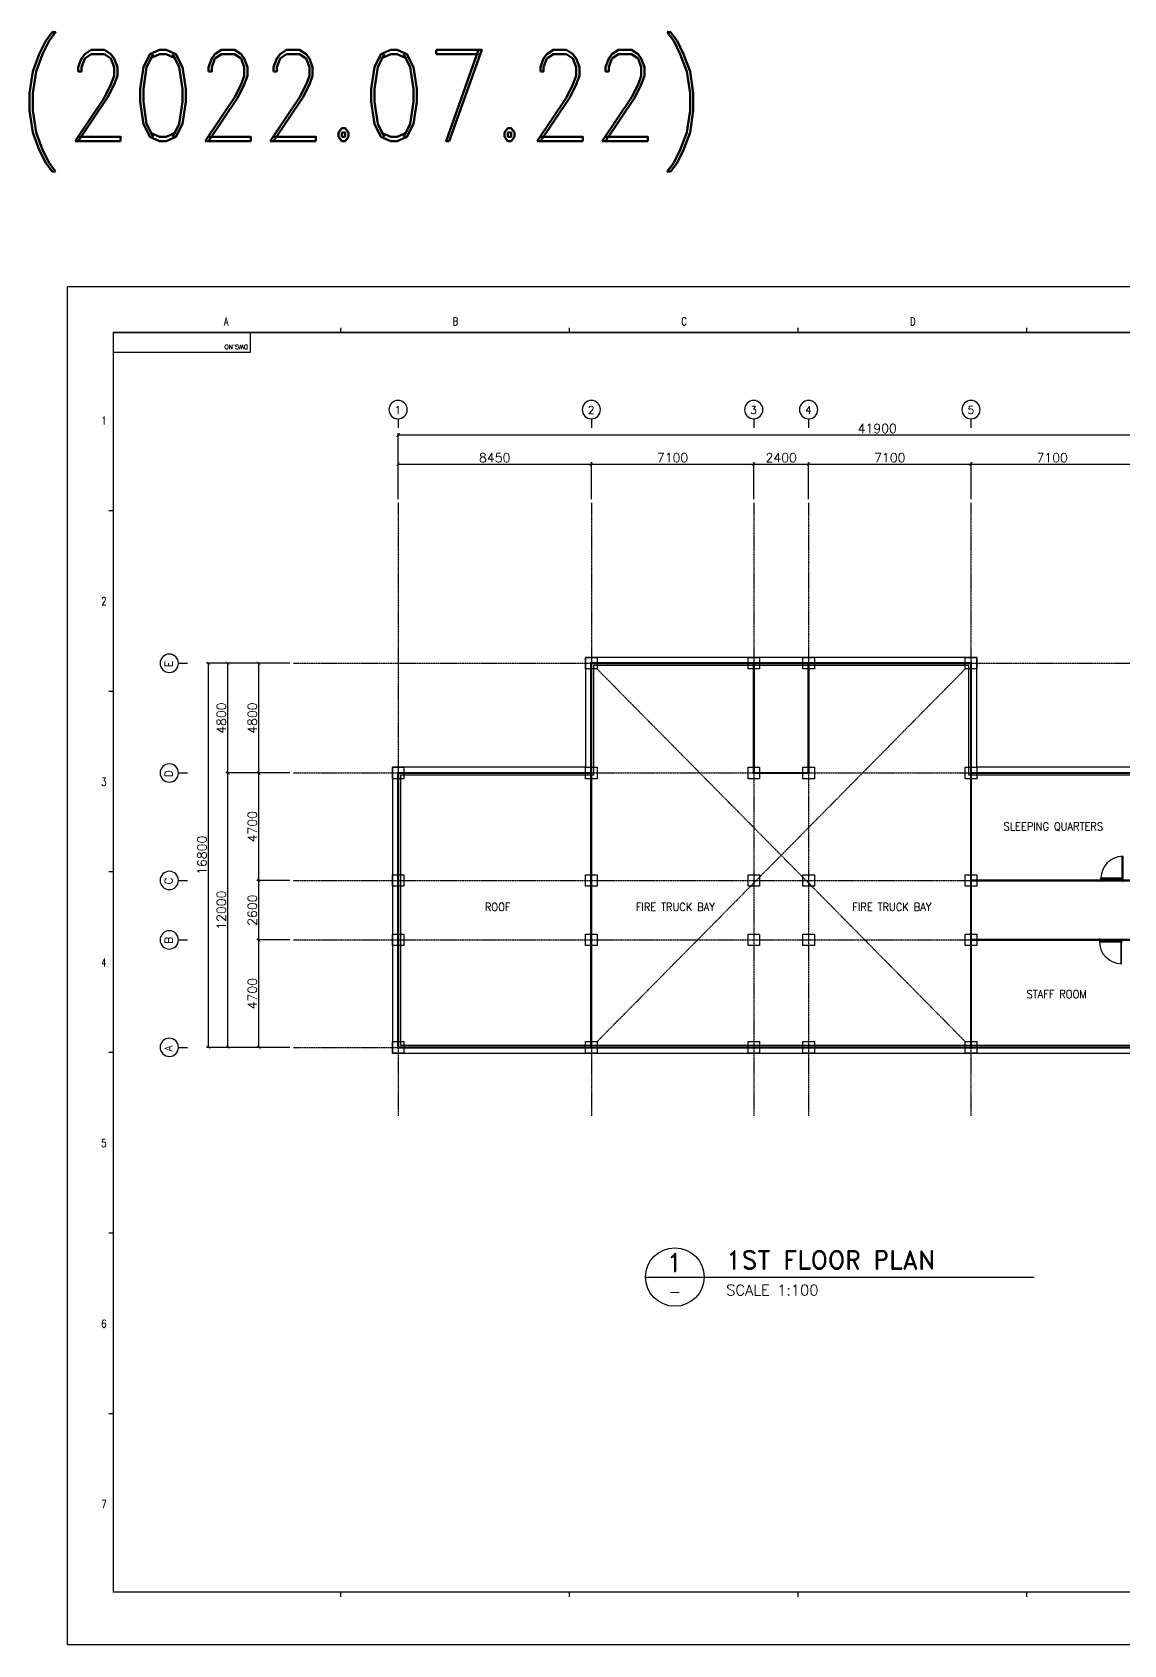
# Model space of a CAD drawing. Header units: millimetres. Extents: x -232466 to 860779, y -177975 to 311634.
# Drawn here: x 84658 to 132384, y 237245 to 307772 of the extents above; entities that cross this region are included whole.
import ezdxf
from ezdxf.enums import TextEntityAlignment as Align

# ---------------------------------------------------------------- set-up
doc = ezdxf.new("R2010")
doc.units = ezdxf.units.MM
doc.linetypes.add('AXES', pattern=[50.8, 31.75, -6.35, 6.35, -6.35])
doc.linetypes.add('CENTER', pattern=[2, 1.25, -0.25, 0.25, -0.25])
doc.layers.add('0 외형선', color=3, linetype='Continuous', lineweight=25)
for name, color, linetype in [('Center Line', 1, 'CENTER'), ('COL', 2, 'Continuous'), ('dim', 7, 'Continuous'), ('DOOR', 4, 'Continuous'), ('G', 3, 'Continuous'), ('SYM', 7, 'Continuous'), ('TEXT1', 7, 'Continuous'), ('TITLEBOX', 7, 'Continuous'), ('TXT', 2, 'Continuous')]:
    doc.layers.add(name, color=color, linetype=linetype)
doc.styles.add('RD6', font='ROMAND.shx', dxfattribs={"width": 0.83, "height": 6})
doc.styles.add('ROMAND', font='romand')
doc.styles.add('RomanS', font='romans.shx')
doc.styles.add('TBOX', font='romans.shx')
doc.dimstyles.new('HYUNDAI', dxfattribs={"dimscale": 120, "dimtxt": 3, "dimasz": 3, "dimexe": 1, "dimexo": 2, "dimgap": 1, "dimtad": 1, "dimdec": 0, "dimdsep": 46, "dimtxsty": 'RomanS', "dimcen": 0, "dimclrd": 256, "dimclre": 256, "dimclrt": 3, "dimadec": 0, "dimazin": 0, "dimtfac": 1, "dimtdec": 0, "dimtix": 1, "dimtmove": 2, "dimatfit": 3, "dimfxl": 1, "dimtvp": 1, "dimtolj": 1, "dimarcsym": 0})

# ---------------------------------------------------------------- blocks, each defined once
blk = doc.blocks.new('_ArchTick')
at = {"color": 0, "linetype": 'ByBlock', "const_width": 0.15}
blk.add_lwpolyline([(-0.5, -0.5), (0.5, 0.5)], dxfattribs=at)
blk = doc.blocks.new('*D35')
at = {"layer": 'Defpoints', "color": 0}
for p in [(92361, 280174), (96086, 280174), (96086, 263374)]:
    blk.add_point(p, dxfattribs=at)
at = {"layer": 'dim', "lineweight": -2}
for p, q in [((95926, 280174), (92281, 280174)), ((92361, 263374), (92361, 280174)), ((95926, 263374), (92281, 263374))]:
    blk.add_line(p, q, dxfattribs=at)
at = {"layer": 'dim', "lineweight": -2, "xscale": 160, "yscale": 160, "zscale": 160}
for p, rotation in [((92361, 280174), 90), ((92361, 263374), 270)]:
    blk.add_blockref('_ArchTick', p, dxfattribs=dict(at, rotation=rotation))
at = {"layer": 'dim', "color": 0, "insert": (92081, 271774), "char_height": 400, "attachment_point": 5, "rotation": 90, "style": 'RomanS', "bg_fill": 3, "box_fill_scale": 1.1, "bg_fill_color": 257, "bg_fill_transparency": 0}
blk.add_mtext('\\A1;16800', dxfattribs=at)
blk = doc.blocks.new('*D36')
at = {"layer": 'Defpoints', "color": 0}
for p in [(93206, 280174), (96086, 280174), (96086, 275374)]:
    blk.add_point(p, dxfattribs=at)
at = {"layer": 'dim', "lineweight": -2}
for p, q in [((95926, 280174), (93126, 280174)), ((93206, 275374), (93206, 280174)), ((95926, 275374), (93126, 275374))]:
    blk.add_line(p, q, dxfattribs=at)
at = {"layer": 'dim', "lineweight": -2, "xscale": 160, "yscale": 160, "zscale": 160}
for p, rotation in [((93206, 280174), 90), ((93206, 275374), 270)]:
    blk.add_blockref('_ArchTick', p, dxfattribs=dict(at, rotation=rotation))
at = {"layer": 'dim', "color": 0, "insert": (92926, 277774), "char_height": 400, "attachment_point": 5, "rotation": 90, "style": 'RomanS', "bg_fill": 3, "box_fill_scale": 1.1, "bg_fill_color": 257, "bg_fill_transparency": 0}
blk.add_mtext('\\A1;4800', dxfattribs=at)
blk = doc.blocks.new('*D37')
at = {"layer": 'Defpoints', "color": 0}
for p in [(109105, 288882), (100655, 287184), (109105, 287184)]:
    blk.add_point(p, dxfattribs=at)
at = {"layer": 'dim', "lineweight": -2}
for p, q in [((100655, 287344), (100655, 288962)), ((100655, 288882), (109105, 288882)), ((109105, 287344), (109105, 288962))]:
    blk.add_line(p, q, dxfattribs=at)
at = {"layer": 'dim', "lineweight": -2, "xscale": 160, "yscale": 160, "zscale": 160, "rotation": 180}
blk.add_blockref('_ArchTick', (100655, 288882), dxfattribs=at)
at = {"layer": 'dim', "lineweight": -2, "xscale": 160, "yscale": 160, "zscale": 160}
blk.add_blockref('_ArchTick', (109105, 288882), dxfattribs=at)
at = {"layer": 'dim', "color": 0, "insert": (104880, 289162), "char_height": 400, "attachment_point": 5, "style": 'RomanS', "bg_fill": 3, "box_fill_scale": 1.1, "bg_fill_color": 257, "bg_fill_transparency": 0}
blk.add_mtext('\\A1;8450', dxfattribs=at)
blk = doc.blocks.new('주열')
at = {"layer": 'SYM'}
blk.add_line((0, 600), (0, 0), dxfattribs=at)
blk.add_circle((0, 1200), 600, dxfattribs=at)
blk = doc.blocks.new('*D38')
at = {"layer": 'Defpoints', "color": 0}
for p in [(142555, 290162), (100655, 287184), (142555, 287184)]:
    blk.add_point(p, dxfattribs=at)
at = {"layer": 'dim', "lineweight": -2}
for p, q in [((100655, 287344), (100655, 290242)), ((100655, 290162), (142555, 290162)), ((142555, 287344), (142555, 290242))]:
    blk.add_line(p, q, dxfattribs=at)
at = {"layer": 'dim', "lineweight": -2, "xscale": 160, "yscale": 160, "zscale": 160, "rotation": 180}
blk.add_blockref('_ArchTick', (100655, 290162), dxfattribs=at)
at = {"layer": 'dim', "lineweight": -2, "xscale": 160, "yscale": 160, "zscale": 160}
blk.add_blockref('_ArchTick', (142555, 290162), dxfattribs=at)
at = {"layer": 'dim', "color": 0, "insert": (121605, 290442), "char_height": 400, "attachment_point": 5, "style": 'RomanS', "bg_fill": 3, "box_fill_scale": 1.1, "bg_fill_color": 257, "bg_fill_transparency": 0}
blk.add_mtext('\\A1;41900', dxfattribs=at)
blk = doc.blocks.new('*D39')
at = {"layer": 'Defpoints', "color": 0}
for p in [(116205, 288882), (109105, 287184), (116205, 287184)]:
    blk.add_point(p, dxfattribs=at)
at = {"layer": 'dim', "lineweight": -2}
for p, q in [((109105, 287344), (109105, 288962)), ((109105, 288882), (116205, 288882)), ((116205, 287344), (116205, 288962))]:
    blk.add_line(p, q, dxfattribs=at)
at = {"layer": 'dim', "lineweight": -2, "xscale": 160, "yscale": 160, "zscale": 160, "rotation": 180}
blk.add_blockref('_ArchTick', (109105, 288882), dxfattribs=at)
at = {"layer": 'dim', "lineweight": -2, "xscale": 160, "yscale": 160, "zscale": 160}
blk.add_blockref('_ArchTick', (116205, 288882), dxfattribs=at)
at = {"layer": 'dim', "color": 0, "insert": (112655, 289162), "char_height": 400, "attachment_point": 5, "style": 'RomanS', "bg_fill": 3, "box_fill_scale": 1.1, "bg_fill_color": 257, "bg_fill_transparency": 0}
blk.add_mtext('\\A1;7100', dxfattribs=at)
blk = doc.blocks.new('*D40')
at = {"layer": 'Defpoints', "color": 0}
for p in [(118605, 288882), (116205, 287184), (118605, 287184)]:
    blk.add_point(p, dxfattribs=at)
at = {"layer": 'dim', "lineweight": -2}
for p, q in [((116205, 287344), (116205, 288962)), ((116205, 288882), (118605, 288882)), ((118605, 287344), (118605, 288962))]:
    blk.add_line(p, q, dxfattribs=at)
at = {"layer": 'dim', "lineweight": -2, "xscale": 160, "yscale": 160, "zscale": 160, "rotation": 180}
blk.add_blockref('_ArchTick', (116205, 288882), dxfattribs=at)
at = {"layer": 'dim', "lineweight": -2, "xscale": 160, "yscale": 160, "zscale": 160}
blk.add_blockref('_ArchTick', (118605, 288882), dxfattribs=at)
at = {"layer": 'dim', "color": 0, "insert": (117405, 289162), "char_height": 400, "attachment_point": 5, "style": 'RomanS', "bg_fill": 3, "box_fill_scale": 1.1, "bg_fill_color": 257, "bg_fill_transparency": 0}
blk.add_mtext('\\A1;2400', dxfattribs=at)
blk = doc.blocks.new('*D41')
at = {"layer": 'Defpoints', "color": 0}
for p in [(125705, 288882), (118605, 287184), (125705, 287184)]:
    blk.add_point(p, dxfattribs=at)
at = {"layer": 'dim', "lineweight": -2}
for p, q in [((118605, 287344), (118605, 288962)), ((118605, 288882), (125705, 288882)), ((125705, 287344), (125705, 288962))]:
    blk.add_line(p, q, dxfattribs=at)
at = {"layer": 'dim', "lineweight": -2, "xscale": 160, "yscale": 160, "zscale": 160, "rotation": 180}
blk.add_blockref('_ArchTick', (118605, 288882), dxfattribs=at)
at = {"layer": 'dim', "lineweight": -2, "xscale": 160, "yscale": 160, "zscale": 160}
blk.add_blockref('_ArchTick', (125705, 288882), dxfattribs=at)
at = {"layer": 'dim', "color": 0, "insert": (122155, 289162), "char_height": 400, "attachment_point": 5, "style": 'RomanS', "bg_fill": 3, "box_fill_scale": 1.1, "bg_fill_color": 257, "bg_fill_transparency": 0}
blk.add_mtext('\\A1;7100', dxfattribs=at)
blk = doc.blocks.new('*D42')
at = {"layer": 'Defpoints', "color": 0}
for p in [(132805, 288882), (125705, 287184), (132805, 287184)]:
    blk.add_point(p, dxfattribs=at)
at = {"layer": 'dim', "lineweight": -2}
for p, q in [((125705, 287344), (125705, 288962)), ((125705, 288882), (132805, 288882)), ((132805, 287344), (132805, 288962))]:
    blk.add_line(p, q, dxfattribs=at)
at = {"layer": 'dim', "lineweight": -2, "xscale": 160, "yscale": 160, "zscale": 160, "rotation": 180}
blk.add_blockref('_ArchTick', (125705, 288882), dxfattribs=at)
at = {"layer": 'dim', "lineweight": -2, "xscale": 160, "yscale": 160, "zscale": 160}
blk.add_blockref('_ArchTick', (132805, 288882), dxfattribs=at)
at = {"layer": 'dim', "color": 0, "insert": (129255, 289162), "char_height": 400, "attachment_point": 5, "style": 'RomanS', "bg_fill": 3, "box_fill_scale": 1.1, "bg_fill_color": 257, "bg_fill_transparency": 0}
blk.add_mtext('\\A1;7100', dxfattribs=at)
blk = doc.blocks.new('*D45')
at = {"layer": 'Defpoints', "color": 0}
for p in [(93206, 275374), (96086, 275374), (96086, 263374)]:
    blk.add_point(p, dxfattribs=at)
at = {"layer": 'dim', "lineweight": -2}
for p, q in [((95926, 275374), (93126, 275374)), ((93206, 263374), (93206, 275374)), ((95926, 263374), (93126, 263374))]:
    blk.add_line(p, q, dxfattribs=at)
at = {"layer": 'dim', "lineweight": -2, "xscale": 160, "yscale": 160, "zscale": 160}
for p, rotation in [((93206, 275374), 90), ((93206, 263374), 270)]:
    blk.add_blockref('_ArchTick', p, dxfattribs=dict(at, rotation=rotation))
at = {"layer": 'dim', "color": 0, "insert": (92926, 269374), "char_height": 400, "attachment_point": 5, "rotation": 90, "style": 'RomanS', "bg_fill": 3, "box_fill_scale": 1.1, "bg_fill_color": 257, "bg_fill_transparency": 0}
blk.add_mtext('\\A1;12000', dxfattribs=at)
blk = doc.blocks.new('*D46')
at = {"layer": 'Defpoints', "color": 0}
for p in [(94558, 280174), (96086, 280174), (96086, 275374)]:
    blk.add_point(p, dxfattribs=at)
at = {"layer": 'dim', "lineweight": -2}
for p, q in [((95926, 280174), (94478, 280174)), ((94558, 275374), (94558, 280174)), ((95926, 275374), (94478, 275374))]:
    blk.add_line(p, q, dxfattribs=at)
at = {"layer": 'dim', "lineweight": -2, "xscale": 160, "yscale": 160, "zscale": 160}
for p, rotation in [((94558, 280174), 90), ((94558, 275374), 270)]:
    blk.add_blockref('_ArchTick', p, dxfattribs=dict(at, rotation=rotation))
at = {"layer": 'dim', "color": 0, "insert": (94278, 277774), "char_height": 400, "attachment_point": 5, "rotation": 90, "style": 'RomanS', "bg_fill": 3, "box_fill_scale": 1.1, "bg_fill_color": 257, "bg_fill_transparency": 0}
blk.add_mtext('\\A1;4800', dxfattribs=at)
blk = doc.blocks.new('*D47')
at = {"layer": 'Defpoints', "color": 0}
for p in [(94558, 275374), (96086, 275374), (96086, 270674)]:
    blk.add_point(p, dxfattribs=at)
at = {"layer": 'dim', "lineweight": -2}
for p, q in [((95926, 275374), (94478, 275374)), ((94558, 270674), (94558, 275374)), ((95926, 270674), (94478, 270674))]:
    blk.add_line(p, q, dxfattribs=at)
at = {"layer": 'dim', "lineweight": -2, "xscale": 160, "yscale": 160, "zscale": 160}
for p, rotation in [((94558, 275374), 90), ((94558, 270674), 270)]:
    blk.add_blockref('_ArchTick', p, dxfattribs=dict(at, rotation=rotation))
at = {"layer": 'dim', "color": 0, "insert": (94278, 273024), "char_height": 400, "attachment_point": 5, "rotation": 90, "style": 'RomanS', "bg_fill": 3, "box_fill_scale": 1.1, "bg_fill_color": 257, "bg_fill_transparency": 0}
blk.add_mtext('\\A1;4700', dxfattribs=at)
blk = doc.blocks.new('*D48')
at = {"layer": 'Defpoints', "color": 0}
for p in [(94558, 270674), (96086, 270674), (96086, 268074)]:
    blk.add_point(p, dxfattribs=at)
at = {"layer": 'dim', "lineweight": -2}
for p, q in [((95926, 270674), (94478, 270674)), ((94558, 268074), (94558, 270674)), ((95926, 268074), (94478, 268074))]:
    blk.add_line(p, q, dxfattribs=at)
at = {"layer": 'dim', "lineweight": -2, "xscale": 160, "yscale": 160, "zscale": 160}
for p, rotation in [((94558, 270674), 90), ((94558, 268074), 270)]:
    blk.add_blockref('_ArchTick', p, dxfattribs=dict(at, rotation=rotation))
at = {"layer": 'dim', "color": 0, "insert": (94278, 269374), "char_height": 400, "attachment_point": 5, "rotation": 90, "style": 'RomanS', "bg_fill": 3, "box_fill_scale": 1.1, "bg_fill_color": 257, "bg_fill_transparency": 0}
blk.add_mtext('\\A1;2600', dxfattribs=at)
blk = doc.blocks.new('*D49')
at = {"layer": 'Defpoints', "color": 0}
for p in [(94558, 268074), (96086, 268074), (96086, 263374)]:
    blk.add_point(p, dxfattribs=at)
at = {"layer": 'dim', "lineweight": -2}
for p, q in [((95926, 268074), (94478, 268074)), ((94558, 263374), (94558, 268074)), ((95926, 263374), (94478, 263374))]:
    blk.add_line(p, q, dxfattribs=at)
at = {"layer": 'dim', "lineweight": -2, "xscale": 160, "yscale": 160, "zscale": 160}
for p, rotation in [((94558, 268074), 90), ((94558, 263374), 270)]:
    blk.add_blockref('_ArchTick', p, dxfattribs=dict(at, rotation=rotation))
at = {"layer": 'dim', "color": 0, "insert": (94278, 265724), "char_height": 400, "attachment_point": 5, "rotation": 90, "style": 'RomanS', "bg_fill": 3, "box_fill_scale": 1.1, "bg_fill_color": 257, "bg_fill_transparency": 0}
blk.add_mtext('\\A1;4700', dxfattribs=at)
blk = doc.blocks.new('SD1')
at = {"color": 8}
for p, q in [((-55, 200), (-975, 200)), ((-955, 155), (-45, 155))]:
    blk.add_line(p, q, dxfattribs=at)
for points in [[(-25, 1150), (-25, 200), (-55, 200), (-55, 1150)], [(-1000, 180), (-1000, 200), (-975, 200), (-975, 155), (-955, 155), (-955, 95), (-975, 50), (-1000, 50), (-1000, 70)], [(0, 180), (0, 200), (-25, 200), (-25, 155), (-45, 155), (-45, 95), (-25, 50), (0, 50), (0, 70)]]:
    blk.add_lwpolyline(points)
blk.add_arc((-25, 200), 950, 90, 180)

msp = doc.modelspace()

# ---------------------------------------------------------------- linework, layer by layer
msp.add_lwpolyline([(111472.5, 253329.4), (128472.5, 253329.4)])
msp.add_circle((112752.5, 253329.4), 1280)
at = {"layer": '0 외형선', "linetype": 'Continuous'}
for points in [[(100404.6, 263123.9), (142804.6, 263123.9), (142804.6, 275623.9), (125954.6, 275623.9), (125954.6, 280423.9), (108854.6, 280423.9), (108854.6, 275623.9), (100404.6, 275623.9)], [(100754.6, 263473.9), (142454.6, 263473.9), (142454.6, 275273.9), (125604.6, 275273.9), (125604.6, 280073.9), (109204.6, 280073.9), (109204.6, 275273.9), (100754.6, 275273.9)]]:
    msp.add_lwpolyline(points, close=True, dxfattribs=at)
at = {"layer": '0 외형선', "linetype": 'Continuous', "const_width": 100}
for points in [[(109099.5, 280173.9), (125704.6, 280173.9), (125704.6, 263373.9), (109099.5, 263373.9)], [(116204.6, 280173.9), (118604.6, 280173.9), (118604.6, 275373.9), (116204.6, 275373.9)], [(100654.6, 275373.9), (109104.6, 275373.9), (109104.6, 263373.9), (100654.6, 263373.9)], [(125704.6, 275373.9), (132804.6, 275373.9), (132804.6, 270673.9), (125704.6, 270673.9)], [(125704.6, 268073.9), (132802.2, 268073.9), (132802.2, 263373.9), (125704.6, 263373.9)]]:
    msp.add_lwpolyline(points, close=True, dxfattribs=at)
at = {"layer": 'Center Line', "linetype": 'AXES'}
for p, q in [((100654.6, 287183.6), (100654.6, 260373.9)), ((125454.6, 279923.9), (109354.6, 263623.9)), ((109354.6, 279923.9), (125454.6, 263623.9))]:
    msp.add_line(p, q, dxfattribs=at)
at = {"layer": 'COL'}
for points in [[(108854.6, 279923.9), (108854.6, 280423.9), (109354.6, 280423.9), (109354.6, 279923.9)], [(115954.6, 279923.9), (115954.6, 280423.9), (116454.6, 280423.9), (116454.6, 279923.9)], [(118354.6, 279923.9), (118354.6, 280423.9), (118854.6, 280423.9), (118854.6, 279923.9)], [(125454.6, 279923.9), (125454.6, 280423.9), (125954.6, 280423.9), (125954.6, 279923.9)], [(100404.6, 275123.9), (100404.6, 275623.9), (100904.6, 275623.9), (100904.6, 275123.9)], [(108854.6, 275123.9), (108854.6, 275623.9), (109354.6, 275623.9), (109354.6, 275123.9)], [(115954.6, 275123.9), (115954.6, 275623.9), (116454.6, 275623.9), (116454.6, 275123.9)], [(118354.6, 275123.9), (118354.6, 275623.9), (118854.6, 275623.9), (118854.6, 275123.9)], [(125454.6, 275123.9), (125454.6, 275623.9), (125954.6, 275623.9), (125954.6, 275123.9)], [(100404.6, 270423.9), (100404.6, 270923.9), (100904.6, 270923.9), (100904.6, 270423.9)], [(108854.6, 270423.9), (108854.6, 270923.9), (109354.6, 270923.9), (109354.6, 270423.9)], [(115954.6, 270423.9), (115954.6, 270923.9), (116454.6, 270923.9), (116454.6, 270423.9)], [(118354.6, 270423.9), (118354.6, 270923.9), (118854.6, 270923.9), (118854.6, 270423.9)], [(125454.6, 270423.9), (125454.6, 270923.9), (125954.6, 270923.9), (125954.6, 270423.9)], [(100404.6, 267823.9), (100404.6, 268323.9), (100904.6, 268323.9), (100904.6, 267823.9)], [(108854.6, 267823.9), (108854.6, 268323.9), (109354.6, 268323.9), (109354.6, 267823.9)], [(115954.6, 267823.9), (115954.6, 268323.9), (116454.6, 268323.9), (116454.6, 267823.9)], [(118354.6, 267823.9), (118354.6, 268323.9), (118854.6, 268323.9), (118854.6, 267823.9)], [(125454.6, 267823.9), (125454.6, 268323.9), (125954.6, 268323.9), (125954.6, 267823.9)], [(100404.6, 263123.9), (100404.6, 263623.9), (100904.6, 263623.9), (100904.6, 263123.9)], [(108854.6, 263123.9), (108854.6, 263623.9), (109354.6, 263623.9), (109354.6, 263123.9)], [(115954.6, 263123.9), (115954.6, 263623.9), (116454.6, 263623.9), (116454.6, 263123.9)], [(118354.6, 263123.9), (118354.6, 263623.9), (118854.6, 263623.9), (118854.6, 263123.9)], [(125454.6, 263123.9), (125454.6, 263623.9), (125954.6, 263623.9), (125954.6, 263123.9)]]:
    msp.add_lwpolyline(points, close=True, dxfattribs=at)
at = {"layer": 'TITLEBOX', "color": 4, "linetype": 'Continuous'}
for p, q in [((98152.6, 294645.3), (98152.6, 294845.3)), ((98152.6, 294645.3), (98152.6, 294845.3)), ((108152.6, 294645.3), (108152.6, 294845.3)), ((108152.6, 294645.3), (108152.6, 294845.3)), ((118152.6, 294645.3), (118152.6, 294845.3)), ((118152.6, 294645.3), (118152.6, 294845.3)), ((128152.6, 294645.3), (128152.6, 294845.3)), ((128152.6, 294645.3), (128152.6, 294845.3)), ((88202.6, 286845.3), (88002.6, 286845.3)), ((88202.6, 278945.3), (88002.6, 278945.3)), ((88202.6, 271045.3), (88002.6, 271045.3)), ((88202.6, 263145.3), (88002.6, 263145.3)), ((88202.6, 255245.3), (88002.6, 255245.3)), ((88202.6, 247345.3), (88002.6, 247345.3)), ((98152.6, 239345.2), (98152.6, 239545.2)), ((98152.6, 239345.2), (98152.6, 239545.2)), ((108152.6, 239345.2), (108152.6, 239545.2)), ((108152.6, 239345.2), (108152.6, 239545.2)), ((118152.6, 239345.2), (118152.6, 239545.2)), ((118152.6, 239345.2), (118152.6, 239545.2)), ((128152.6, 239345.2), (128152.6, 239545.2)), ((128152.6, 239345.2), (128152.6, 239545.2))]:
    msp.add_line(p, q, dxfattribs=at)
at = {"layer": 'TITLEBOX', "color": 7}
msp.add_lwpolyline([(86202.6, 296645.3), (170302.6, 296645.3), (170302.6, 237245.3), (86202.6, 237245.3)], close=True, dxfattribs=at)
at = {"layer": 'TITLEBOX', "color": 4, "const_width": 70}
msp.add_lwpolyline([(88202.6, 294645.3), (168228.6, 294645.3), (168228.6, 239553.9), (88202.6, 239553.9)], close=True, dxfattribs=at)
at = {"layer": 'TITLEBOX'}
msp.add_lwpolyline([(88202.6, 293779.4), (94202.6, 293779.4), (94202.6, 294645.3)], dxfattribs=at)

# ---------------------------------------------------------------- block references
at = {"layer": 'DOOR'}
msp.add_blockref('SD1', (132362.5, 270578.9), dxfattribs=at)
at = {"layer": 'DOOR', "xscale": -1, "rotation": 180}
msp.add_blockref('SD1', (132316.5, 268168.9), dxfattribs=at)
at = {"layer": 'SYM', "xscale": -0.6666666666666666, "yscale": 0.6666666666666666, "zscale": 0.6666666666666666}
for p, rotation in [((100654.6, 290468.3), 359.9999999999999), ((91448.3, 280173.9), 89.99999999999972), ((91448.3, 275373.9), 89.99999999999972), ((91448.3, 270673.9), 89.99999999999972), ((91448.3, 268073.9), 89.99999999999972), ((91448.3, 263373.9), 89.99999999999972)]:
    msp.add_blockref('주열', p, dxfattribs=dict(at, rotation=rotation))

# ---------------------------------------------------------------- texts
at = {"layer": 'G', "color": 3, "style": 'RomanS', "width": 0.9}
for s, p in [('SLEEPING QUARTERS', (129305.1, 273019.3)), ('ROOF', (105007.6, 269513.6)), ('FIRE TRUCK BAY', (112775.2, 269513.6)), ('FIRE TRUCK BAY', (122243.3, 269513.6)), ('STAFF ROOM', (129449.7, 265699.4))]:
    msp.add_text(s, height=350, dxfattribs=at).set_placement(p, align=Align.MIDDLE)
at = {"layer": 'SYM', "style": 'ROMAND'}
for s, p in [('1', (100499, 291084.1)), ('2', (108949, 291084.1)), ('3', (116049, 291084.1)), ('4', (118449, 291084.1)), ('5', (125549, 291084.1))]:
    msp.add_text(s, height=336.4, dxfattribs=at).set_placement(p)
for s, p in [('E', (90792.4, 279998.1)), ('D', (90792.4, 275198.1)), ('C', (90792.4, 270498.1)), ('B', (90792.4, 267898.1)), ('A', (90792.4, 263198.1))]:
    msp.add_text(s, height=336.4, rotation=90, dxfattribs=at).set_placement(p)
at = {"layer": 'TEXT1', "color": 3, "style": 'ROMAND'}
msp.add_text('1', height=800, dxfattribs=at).set_placement((112752.5, 253969.4), align=Align.MIDDLE_CENTER)
for s, height, p in [('1ST FLOOR PLAN', 800, (114992.5, 253679.3)), ('SCALE 1:100', 468, (115003.9, 252523.6))]:
    msp.add_text(s, height=height, dxfattribs=at).set_placement(p)
at = {"layer": 'TEXT1', "style": 'RomanS'}
msp.add_text('-', height=480, dxfattribs=at).set_placement((112752.5, 252689.4), align=Align.MIDDLE_CENTER)
at = {"layer": 'TITLEBOX', "color": 4, "linetype": 'Continuous', "style": 'TBOX', "width": 0.75}
for s, p in [('A', (93039.6, 294951.9)), ('B', (103039.6, 294951.9)), ('C', (113039.6, 294951.9)), ('D', (123039.6, 294951.9)), ('1', (87676.7, 290612.1)), ('2', (87676.7, 282712.1)), ('3', (87676.7, 274812.1)), ('4', (87676.7, 266912.1)), ('5', (87676.7, 259012.1)), ('6', (87676.7, 251112.1)), ('7', (87676.7, 243212.1))]:
    msp.add_text(s, height=350, dxfattribs=at).set_placement(p)
at = {"layer": 'TITLEBOX', "style": 'ROMAND'}
msp.add_text('DWG.NO', height=200, rotation=180, dxfattribs=at).set_placement((94087.1, 294105.1))
at = {"layer": 'TXT', "color": 30, "linetype": 'Continuous', "style": 'RD6', "width": 0.83}
msp.add_text('Rev.B S1 (2022.07.22)', height=4000, dxfattribs=at).set_placement((61771.7, 303010.5))

# ---------------------------------------------------------------- next in the draw order: dimensions: what is measured, and where the dimension line sits
at = {"layer": 'dim'}
dim = msp.add_linear_dim(base=(109104.6, 288881.9), p1=(100654.6, 287183.6), p2=(109104.6, 287183.6), dimstyle='HYUNDAI', override={"dimscale": 80, "dimtxt": 5, "dimasz": 2, "dimpost": '\\X', "dimblk1": 'ArchTick', "dimblk2": 'ArchTick', "dimsah": 1, "dimclrt": 0, "dimtfill": 1}, dxfattribs=at)
dim.commit()
dim.dimension.update_dxf_attribs({"geometry": '*D37', "text_midpoint": (104879.6, 289161.9)})
dim = msp.add_linear_dim(base=(92361.3, 280173.9), p1=(96086, 263373.9), p2=(96086, 280173.9), angle=90, dimstyle='HYUNDAI', override={"dimscale": 80, "dimtxt": 5, "dimasz": 2, "dimpost": '\\X', "dimblk1": 'ArchTick', "dimblk2": 'ArchTick', "dimsah": 1, "dimclrt": 0, "dimtfill": 1}, dxfattribs=at)
dim.commit()
dim.dimension.update_dxf_attribs({"geometry": '*D35', "text_midpoint": (92081.3, 271773.9)})

# ---------------------------------------------------------------- next in the draw order: linework, layer by layer
at = {"layer": 'Center Line', "linetype": 'AXES'}
msp.add_line((96086, 263373.9), (146071.6, 263373.9), dxfattribs=at)

# ---------------------------------------------------------------- next in the draw order: dimensions: what is measured, and where the dimension line sits
at = {"layer": 'dim'}
dim = msp.add_linear_dim(base=(142554.6, 290161.5), p1=(100654.6, 287183.6), p2=(142554.6, 287183.6), dimstyle='HYUNDAI', override={"dimscale": 80, "dimtxt": 5, "dimasz": 2, "dimpost": '\\X', "dimblk1": 'ArchTick', "dimblk2": 'ArchTick', "dimsah": 1, "dimclrt": 0, "dimtfill": 1}, dxfattribs=at)
dim.commit()
dim.dimension.update_dxf_attribs({"geometry": '*D38', "text_midpoint": (121604.6, 290441.5)})
dim = msp.add_linear_dim(base=(93206, 280173.9), p1=(96086, 275373.9), p2=(96086, 280173.9), angle=90, dimstyle='HYUNDAI', override={"dimscale": 80, "dimtxt": 5, "dimasz": 2, "dimpost": '\\X', "dimblk1": 'ArchTick', "dimblk2": 'ArchTick', "dimsah": 1, "dimclrt": 0, "dimtfill": 1}, dxfattribs=at)
dim.commit()
dim.dimension.update_dxf_attribs({"geometry": '*D36', "text_midpoint": (92926, 277773.9)})

# ---------------------------------------------------------------- next in the draw order: linework, layer by layer
at = {"layer": 'Center Line', "linetype": 'AXES'}
for p, q in [((109104.6, 287183.6), (109104.6, 260373.9)), ((116204.6, 287183.6), (116204.6, 260373.9)), ((118604.6, 287183.6), (118604.6, 260373.9)), ((125704.6, 287183.6), (125704.6, 260373.9)), ((96086, 280173.9), (146071.6, 280173.9)), ((96086, 275373.9), (146071.6, 275373.9))]:
    msp.add_line(p, q, dxfattribs=at)

# ---------------------------------------------------------------- next in the draw order: block references
at = {"layer": 'SYM', "xscale": -0.6666666666666666, "yscale": 0.6666666666666666, "zscale": 0.6666666666666666, "rotation": 359.9999999999999}
for p in [(109104.6, 290468.3), (116204.6, 290468.3), (118604.6, 290468.3), (125704.6, 290468.3)]:
    msp.add_blockref('주열', p, dxfattribs=at)

# ---------------------------------------------------------------- next in the draw order: dimensions: what is measured, and where the dimension line sits
at = {"layer": 'dim'}
dim = msp.add_linear_dim(base=(116204.6, 288881.9), p1=(109104.6, 287183.6), p2=(116204.6, 287183.6), dimstyle='HYUNDAI', override={"dimscale": 80, "dimtxt": 5, "dimasz": 2, "dimpost": '\\X', "dimblk1": 'ArchTick', "dimblk2": 'ArchTick', "dimsah": 1, "dimclrt": 0, "dimtfill": 1}, dxfattribs=at)
dim.commit()
dim.dimension.update_dxf_attribs({"geometry": '*D39', "text_midpoint": (112654.6, 289161.9)})
dim = msp.add_linear_dim(base=(93206, 275373.9), p1=(96086, 263373.9), p2=(96086, 275373.9), angle=90, dimstyle='HYUNDAI', override={"dimscale": 80, "dimtxt": 5, "dimasz": 2, "dimpost": '\\X', "dimblk1": 'ArchTick', "dimblk2": 'ArchTick', "dimsah": 1, "dimclrt": 0, "dimtfill": 1}, dxfattribs=at)
dim.commit()
dim.dimension.update_dxf_attribs({"geometry": '*D45', "text_midpoint": (92926, 269373.9)})

# ---------------------------------------------------------------- next in the draw order: linework, layer by layer
at = {"layer": 'Center Line', "linetype": 'AXES'}
for p, q in [((96086, 270673.9), (146071.6, 270673.9)), ((96086, 268073.9), (146071.6, 268073.9))]:
    msp.add_line(p, q, dxfattribs=at)

# ---------------------------------------------------------------- next in the draw order: dimensions: what is measured, and where the dimension line sits
at = {"layer": 'dim'}
dim = msp.add_linear_dim(base=(118604.6, 288881.9), p1=(116204.6, 287183.6), p2=(118604.6, 287183.6), dimstyle='HYUNDAI', override={"dimscale": 80, "dimtxt": 5, "dimasz": 2, "dimpost": '\\X', "dimblk1": 'ArchTick', "dimblk2": 'ArchTick', "dimsah": 1, "dimclrt": 0, "dimtfill": 1}, dxfattribs=at)
dim.commit()
dim.dimension.update_dxf_attribs({"geometry": '*D40', "text_midpoint": (117404.6, 289161.9)})
dim = msp.add_linear_dim(base=(94558.4, 280173.9), p1=(96086, 275373.9), p2=(96086, 280173.9), angle=90, dimstyle='HYUNDAI', override={"dimscale": 80, "dimtxt": 5, "dimasz": 2, "dimpost": '\\X', "dimblk1": 'ArchTick', "dimblk2": 'ArchTick', "dimsah": 1, "dimclrt": 0, "dimtfill": 1}, dxfattribs=at)
dim.commit()
dim.dimension.update_dxf_attribs({"geometry": '*D46', "text_midpoint": (94278.4, 277773.9)})

# ---------------------------------------------------------------- next in the draw order: dimensions: what is measured, and where the dimension line sits
dim = msp.add_linear_dim(base=(125704.6, 288881.9), p1=(118604.6, 287183.6), p2=(125704.6, 287183.6), dimstyle='HYUNDAI', override={"dimscale": 80, "dimtxt": 5, "dimasz": 2, "dimpost": '\\X', "dimblk1": 'ArchTick', "dimblk2": 'ArchTick', "dimsah": 1, "dimclrt": 0, "dimtfill": 1}, dxfattribs=at)
dim.commit()
dim.dimension.update_dxf_attribs({"geometry": '*D41', "text_midpoint": (122154.6, 289161.9)})
dim = msp.add_linear_dim(base=(94558.4, 275373.9), p1=(96086, 270673.9), p2=(96086, 275373.9), angle=90, dimstyle='HYUNDAI', override={"dimscale": 80, "dimtxt": 5, "dimasz": 2, "dimpost": '\\X', "dimblk1": 'ArchTick', "dimblk2": 'ArchTick', "dimsah": 1, "dimclrt": 0, "dimtfill": 1}, dxfattribs=at)
dim.commit()
dim.dimension.update_dxf_attribs({"geometry": '*D47', "text_midpoint": (94278.4, 273023.9)})

# ---------------------------------------------------------------- next in the draw order: dimensions: what is measured, and where the dimension line sits
dim = msp.add_linear_dim(base=(132804.6, 288881.9), p1=(125704.6, 287183.6), p2=(132804.6, 287183.6), dimstyle='HYUNDAI', override={"dimscale": 80, "dimtxt": 5, "dimasz": 2, "dimpost": '\\X', "dimblk1": 'ArchTick', "dimblk2": 'ArchTick', "dimsah": 1, "dimclrt": 0, "dimtfill": 1}, dxfattribs=at)
dim.commit()
dim.dimension.update_dxf_attribs({"geometry": '*D42', "text_midpoint": (129254.6, 289161.9)})
dim = msp.add_linear_dim(base=(94558.4, 270673.9), p1=(96086, 268073.9), p2=(96086, 270673.9), angle=90, dimstyle='HYUNDAI', override={"dimscale": 80, "dimtxt": 5, "dimasz": 2, "dimpost": '\\X', "dimblk1": 'ArchTick', "dimblk2": 'ArchTick', "dimsah": 1, "dimclrt": 0, "dimtfill": 1}, dxfattribs=at)
dim.commit()
dim.dimension.update_dxf_attribs({"geometry": '*D48', "text_midpoint": (94278.4, 269373.9)})

# ---------------------------------------------------------------- next in the draw order: dimensions: what is measured, and where the dimension line sits
dim = msp.add_linear_dim(base=(94558.4, 268073.9), p1=(96086, 263373.9), p2=(96086, 268073.9), angle=90, dimstyle='HYUNDAI', override={"dimscale": 80, "dimtxt": 5, "dimasz": 2, "dimpost": '\\X', "dimblk1": 'ArchTick', "dimblk2": 'ArchTick', "dimsah": 1, "dimclrt": 0, "dimtfill": 1}, dxfattribs=at)
dim.commit()
dim.dimension.update_dxf_attribs({"geometry": '*D49', "text_midpoint": (94278.4, 265723.9)})

doc.saveas('drawing.dxf')
